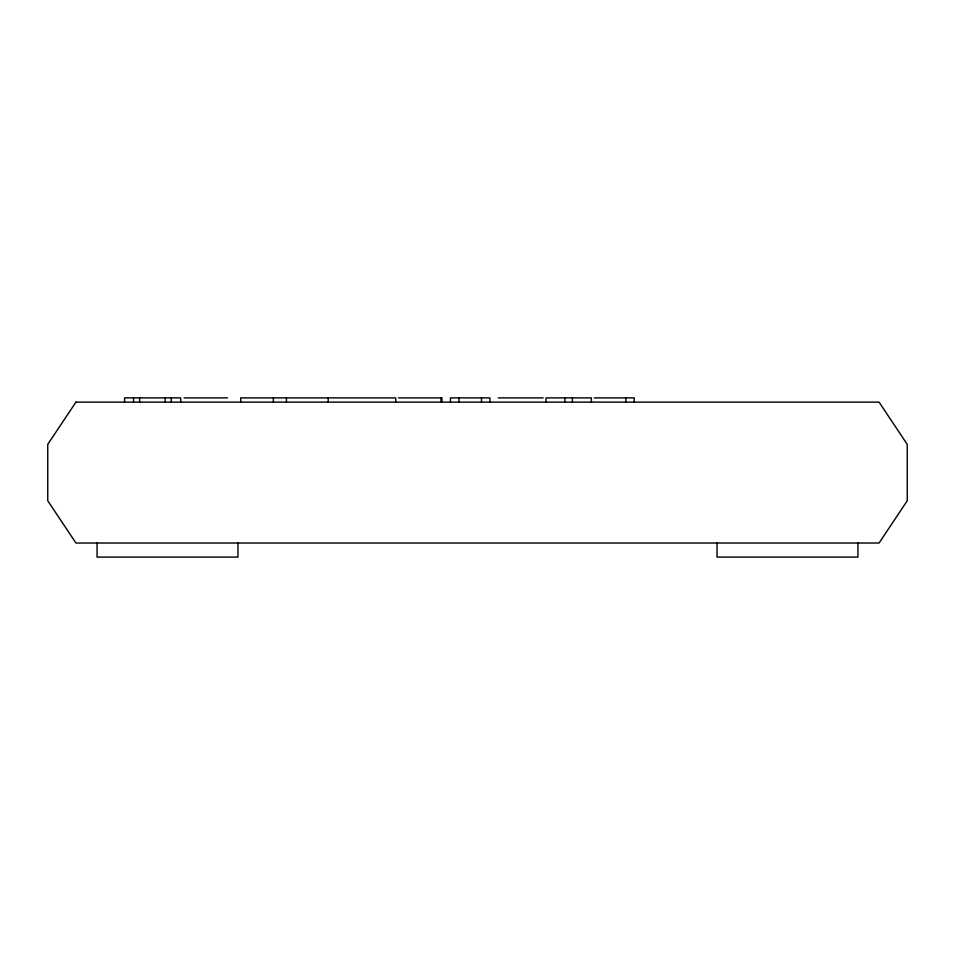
<?xml version="1.0" encoding="UTF-8"?>
<svg xmlns="http://www.w3.org/2000/svg" width="955" height="955" viewBox="0 0 955 955"><rect width="100%" height="100%" fill="white"/><g stroke="black" fill="none" stroke-linecap="round" stroke-linejoin="round"><path stroke-width="1.43" d="M184.076 397.889L227.529 397.889M398.51 397.889L441.914 397.889L441.914 402.115M498.283 397.889L543.18 397.889M594.249 397.889L634.239 397.889L634.239 402.115M857.936 543.025L857.936 557.111L717.038 557.111L717.038 543.025M625.823 397.889L625.823 402.115M591.372 402.115L591.372 397.889L546.021 397.889L546.021 402.115M572.427 397.889L572.427 402.115M564.823 397.889L564.823 402.115M489.963 402.115L489.963 397.889L450.462 397.889L450.462 402.115M481.511 397.889L481.511 402.115M458.925 397.889L458.925 402.115M440.971 397.889L440.971 402.115M395.716 402.115L395.716 397.889L240.72 397.889L240.72 402.115M328.233 397.889L328.233 402.115M286.428 397.889L286.428 402.115M273.381 397.889L273.381 402.115M237.962 543.025L237.962 557.111L97.064 557.111L97.064 543.025M180.698 402.115L180.698 397.889L124.556 397.889L124.556 402.115M171.303 397.889L171.303 402.115M165.227 397.889L165.227 402.115M139.633 397.889L139.633 402.115M133.557 397.889L133.557 402.115M75.934 402.115L47.75 444.385L47.75 500.754L75.934 543.025L879.066 543.025L907.25 500.754L907.25 444.385L879.066 402.115L75.934 402.115"/></g></svg>
